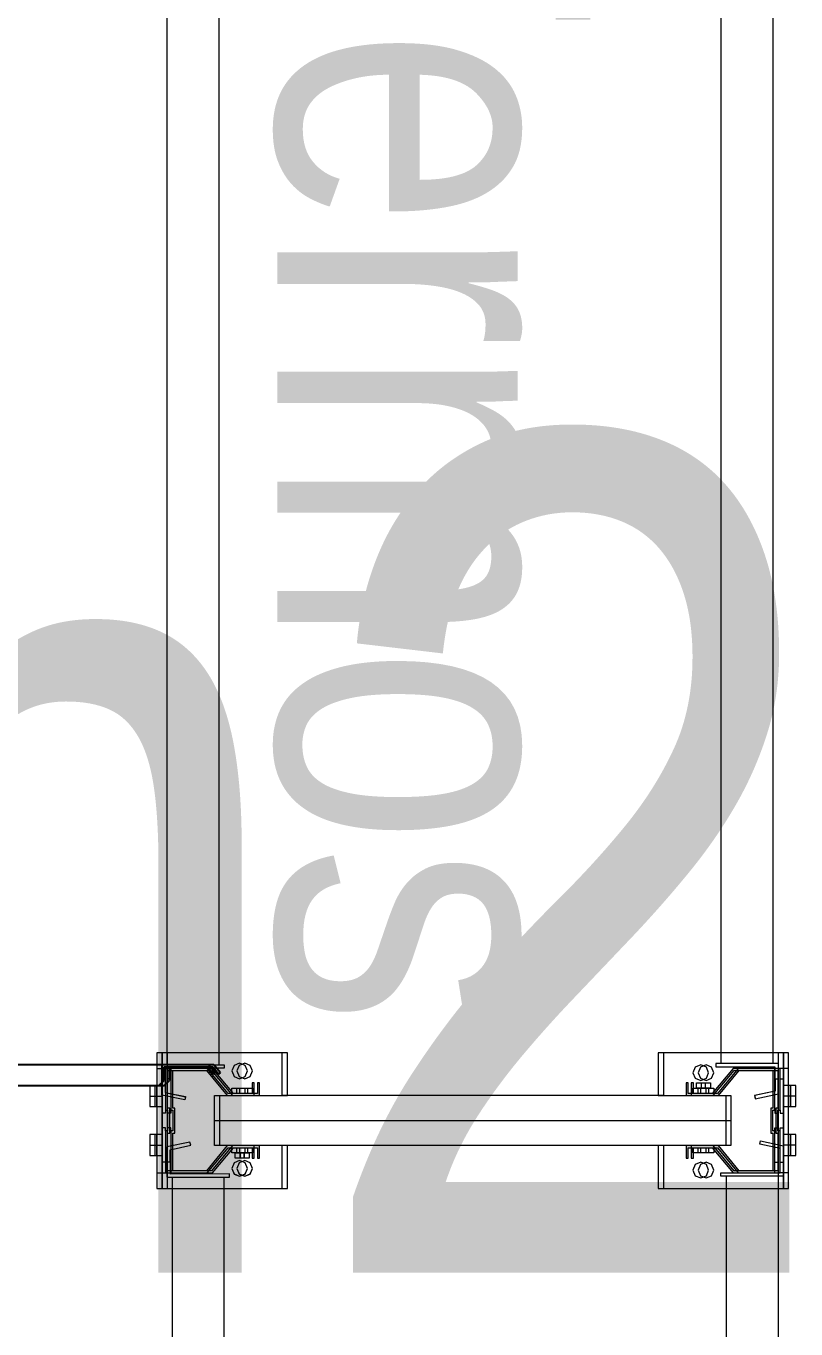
# Model space of a CAD drawing. Header units: metres. Extents: x 0 to 8715937, y -236336 to 216.
# Drawn here: x 135.07 to 135.807, y 77.804 to 79.052 of the extents above; entities that cross this region are included whole.
import ezdxf

# ---------------------------------------------------------------- set-up
doc = ezdxf.new("R2010")
doc.units = ezdxf.units.M
doc.header["$MEASUREMENT"] = 0
for name, color, linetype in [('0-BLOCK-EQUIPAMIENTO', 7, 'Continuous'), ('AAA BAST', 5, 'Continuous'), ('AAA CONECT', 3, 'Continuous'), ('AAA LARG', 1, 'Continuous'), ('MURO 20 - vista', 5, 'Continuous'), ('TEXTO', 7, 'Continuous')]:
    doc.layers.add(name, color=color, linetype=linetype)
doc.styles.add('AR', font='arial.ttf')

# ---------------------------------------------------------------- blocks, each defined once
blk = doc.blocks.new('conector de 0.25')
at = {"layer": 'AAA CONECT'}
for p, q in [((-0.2834, 0.018), (-0.2884, 0.013)), ((-0.2884, 0.013), (-0.2884, 0)), ((-0.0466, 0.018), (-0.2834, 0.018)), ((-0.0416, 0.013), (-0.0466, 0.018)), ((-0.0416, 0), (-0.0416, 0.013)), ((-0.3358, 0.007), (-0.3373, 0.0057)), ((-0.3373, 0.0057), (-0.3309, -0.002)), ((-0.33, 0), (-0.3358, 0.007)), ((-0.2884, 0), (-0.33, 0)), ((0, 0), (-0.0416, 0)), ((0.0058, 0.007), (0, 0)), ((0.0009, -0.002), (0.0073, 0.0057)), ((0.0073, 0.0057), (0.0058, 0.007)), ((-0.3309, -0.002), (0.0009, -0.002))]:
    blk.add_line(p, q, dxfattribs=at)
blk = doc.blocks.new('bastidor 0.60')
at = {"layer": 'MURO 20 - vista', "lineweight": 5}
h = blk.add_hatch(color=256, dxfattribs=at)
h.dxf.hatch_style = 1
h.paths.add_polyline_path([(-0.5068, 0.089), (-0.5068, 0.101), (-0.5088, 0.101), (-0.5088, 0.091), (-0.5318, 0.091), (-0.5518, 0.115), (-0.5918, 0.115), (-0.5918, 0.075), (-0.5898, 0.075), (-0.5898, 0.055), (-0.5918, 0.055), (-0.5918, 0.015), (-0.5518, 0.015), (-0.5318, 0.039), (-0.5284, 0.039), (-0.5284, 0.039), (-0.5209, 0.039), (-0.5134, 0.039), (-0.5088, 0.039), (-0.5088, 0.029), (-0.5068, 0.029), (-0.5068, 0.041), (-0.5327, 0.041), (-0.5527, 0.017), (-0.5898, 0.017), (-0.5898, 0.053), (-0.5878, 0.053), (-0.5878, 0.077), (-0.5898, 0.077), (-0.5898, 0.113), (-0.5527, 0.113), (-0.5327, 0.089)])
h = blk.add_hatch(color=256, dxfattribs=at)
h.dxf.hatch_style = 1
h.paths.add_polyline_path([(-0.0932, 0.041), (-0.0932, 0.029), (-0.0912, 0.029), (-0.0912, 0.039), (-0.0682, 0.039), (-0.0482, 0.015), (-0.0082, 0.015), (-0.0082, 0.055), (-0.0102, 0.055), (-0.0102, 0.075), (-0.0082, 0.075), (-0.0082, 0.115), (-0.0482, 0.115), (-0.0682, 0.091), (-0.0716, 0.091), (-0.0716, 0.091), (-0.0791, 0.091), (-0.0866, 0.091), (-0.0912, 0.091), (-0.0912, 0.101), (-0.0932, 0.101), (-0.0932, 0.089), (-0.0673, 0.089), (-0.0473, 0.113), (-0.0102, 0.113), (-0.0102, 0.077), (-0.0122, 0.077), (-0.0122, 0.053), (-0.0102, 0.053), (-0.0102, 0.017), (-0.0473, 0.017), (-0.0673, 0.041)])
at = {"layer": 'AAA BAST', "lineweight": 5}
for p, q in [((-0.48, 0.13), (-0.6, 0.13)), ((-0.6, 0.13), (-0.6, 0)), ((-0.595, 0.115), (-0.595, 0.13)), ((-0.48, 0.089), (-0.48, 0.13)), ((0, 0.13), (-0.12, 0.13)), ((-0.12, 0.13), (-0.12, 0.089)), ((-0.005, 0.13), (-0.005, 0.115)), ((0, 0), (0, 0.13)), ((-0.6, 0.115), (-0.595, 0.115)), ((-0.595, 0.105), (-0.595, 0.115)), ((-0.5518, 0.115), (-0.5918, 0.115)), ((-0.5918, 0.115), (-0.5918, 0.075)), ((-0.5898, 0.077), (-0.5898, 0.113)), ((-0.5898, 0.113), (-0.5527, 0.113)), ((-0.5527, 0.113), (-0.5327, 0.089)), ((-0.5318, 0.091), (-0.5518, 0.115)), ((-0.5262, 0.1178), (-0.5284, 0.1125)), ((-0.5284, 0.1125), (-0.5262, 0.1072)), ((-0.5209, 0.12), (-0.5262, 0.1178)), ((-0.5156, 0.1178), (-0.5209, 0.12)), ((-0.5134, 0.1125), (-0.5156, 0.1178)), ((-0.5156, 0.1072), (-0.5134, 0.1125)), ((-0.0844, 0.1161), (-0.0866, 0.1108)), ((-0.0791, 0.1183), (-0.0844, 0.1161)), ((-0.0738, 0.1161), (-0.0791, 0.1183)), ((-0.0716, 0.1108), (-0.0738, 0.1161)), ((-0.0482, 0.115), (-0.0682, 0.091)), ((-0.0673, 0.089), (-0.0473, 0.113)), ((-0.0082, 0.115), (-0.0482, 0.115)), ((-0.0473, 0.113), (-0.0102, 0.113)), ((-0.0102, 0.113), (-0.0102, 0.077)), ((-0.0082, 0.075), (-0.0082, 0.115)), ((0, 0.115), (-0.005, 0.115)), ((-0.005, 0.115), (-0.005, 0.105)), ((-0.595, 0.072), (-0.595, 0.105)), ((-0.5918, 0.105), (-0.595, 0.105)), ((-0.5262, 0.1072), (-0.5209, 0.105)), ((-0.5209, 0.105), (-0.5156, 0.1072)), ((-0.5068, 0.101), (-0.5088, 0.101)), ((-0.5088, 0.101), (-0.5088, 0.091)), ((-0.5068, 0.089), (-0.5068, 0.101)), ((-0.0912, 0.101), (-0.0932, 0.101)), ((-0.0932, 0.101), (-0.0932, 0.089)), ((-0.0912, 0.091), (-0.0912, 0.101)), ((-0.0866, 0.1108), (-0.0844, 0.1055)), ((-0.0844, 0.1055), (-0.0791, 0.1033)), ((-0.0833, 0.096), (-0.0833, 0.101)), ((-0.0833, 0.101), (-0.0748, 0.101)), ((-0.0791, 0.1033), (-0.0738, 0.1055)), ((-0.0748, 0.101), (-0.0748, 0.096)), ((-0.0738, 0.1055), (-0.0716, 0.1108)), ((-0.0082, 0.105), (-0.005, 0.105)), ((-0.005, 0.105), (-0.005, 0.072)), ((-0.6, 0.0985), (-0.607, 0.0985)), ((-0.607, 0.0985), (-0.607, 0.0785)), ((-0.607, 0.0885), (-0.6, 0.0885)), ((-0.6, 0.0885), (-0.6, 0.0985)), ((-0.6, 0.0785), (-0.6, 0.0985)), ((-0.5448, 0.041), (-0.5448, 0.089)), ((-0.5448, 0.089), (-0.48, 0.089)), ((-0.5327, 0.089), (-0.5068, 0.089)), ((-0.5088, 0.091), (-0.5318, 0.091)), ((-0.5284, 0.091), (-0.5284, 0.096)), ((-0.5284, 0.096), (-0.5134, 0.096)), ((-0.5284, 0.091), (-0.5284, 0.096)), ((-0.5284, 0.096), (-0.5209, 0.096)), ((-0.5134, 0.091), (-0.5284, 0.091)), ((-0.5209, 0.096), (-0.5209, 0.091)), ((-0.5134, 0.096), (-0.5134, 0.091)), ((-0.48, 0.089), (-0.12, 0.089)), ((-0.12, 0.089), (-0.0552, 0.089)), ((-0.0932, 0.089), (-0.0673, 0.089)), ((-0.0682, 0.091), (-0.0912, 0.091)), ((-0.0866, 0.091), (-0.0866, 0.096)), ((-0.0866, 0.096), (-0.0716, 0.096)), ((-0.0716, 0.091), (-0.0866, 0.091)), ((-0.0791, 0.096), (-0.0833, 0.096)), ((-0.0791, 0.091), (-0.0791, 0.096)), ((-0.0748, 0.096), (-0.0791, 0.096)), ((-0.0716, 0.091), (-0.0791, 0.091)), ((-0.0716, 0.096), (-0.0716, 0.091)), ((-0.0552, 0.089), (-0.0552, 0.041)), ((0.007, 0.0985), (0, 0.0985)), ((0, 0.0985), (0, 0.0885)), ((0.007, 0.0885), (0, 0.0885)), ((0, 0.0885), (0, 0.0785)), ((0.007, 0.0785), (0.007, 0.0985)), ((-0.607, 0.0785), (-0.6, 0.0785)), ((-0.5918, 0.075), (-0.5898, 0.075)), ((-0.5918, 0.075), (-0.5918, 0.072)), ((-0.5878, 0.077), (-0.5898, 0.077)), ((-0.5898, 0.075), (-0.5898, 0.055)), ((-0.5878, 0.053), (-0.5878, 0.077)), ((-0.0102, 0.077), (-0.0122, 0.077)), ((-0.0122, 0.077), (-0.0122, 0.053)), ((-0.0102, 0.055), (-0.0102, 0.075)), ((-0.0102, 0.075), (-0.0082, 0.075)), ((-0.0082, 0.075), (-0.0082, 0.072)), ((0, 0.0785), (0.007, 0.0785)), ((-0.595, 0.058), (-0.595, 0.072)), ((-0.5918, 0.072), (-0.595, 0.072)), ((-0.0552, 0.065), (-0.5448, 0.065)), ((-0.0082, 0.072), (-0.005, 0.072)), ((-0.005, 0.072), (-0.005, 0.058)), ((-0.6, 0.0515), (-0.607, 0.0515)), ((-0.607, 0.0515), (-0.607, 0.0315)), ((-0.6, 0.0415), (-0.6, 0.0515)), ((-0.595, 0.025), (-0.595, 0.058)), ((-0.5918, 0.058), (-0.595, 0.058)), ((-0.5918, 0.055), (-0.5918, 0.058)), ((-0.5898, 0.055), (-0.5918, 0.055)), ((-0.5918, 0.055), (-0.5918, 0.015)), ((-0.5898, 0.017), (-0.5898, 0.053)), ((-0.5898, 0.053), (-0.5878, 0.053)), ((-0.0122, 0.053), (-0.0102, 0.053)), ((-0.0082, 0.055), (-0.0102, 0.055)), ((-0.0102, 0.053), (-0.0102, 0.017)), ((-0.0082, 0.055), (-0.0082, 0.058)), ((-0.0082, 0.058), (-0.005, 0.058)), ((-0.0082, 0.015), (-0.0082, 0.055)), ((-0.005, 0.058), (-0.005, 0.025)), ((0.007, 0.0515), (0, 0.0515)), ((0, 0.0515), (0, 0.0315)), ((0.007, 0.0315), (0.007, 0.0515)), ((-0.607, 0.0415), (-0.6, 0.0415)), ((-0.6, 0.0315), (-0.6, 0.0415)), ((-0.5327, 0.041), (-0.5527, 0.017)), ((-0.5518, 0.015), (-0.5318, 0.039)), ((-0.48, 0.041), (-0.5448, 0.041)), ((-0.5068, 0.041), (-0.5327, 0.041)), ((-0.5318, 0.039), (-0.5088, 0.039)), ((-0.5284, 0.039), (-0.5134, 0.039)), ((-0.5284, 0.034), (-0.5284, 0.039)), ((-0.5284, 0.039), (-0.5209, 0.039)), ((-0.5209, 0.039), (-0.5209, 0.034)), ((-0.5134, 0.039), (-0.5134, 0.034)), ((-0.5088, 0.039), (-0.5088, 0.029)), ((-0.5068, 0.029), (-0.5068, 0.041)), ((-0.48, 0), (-0.48, 0.041)), ((-0.48, 0.041), (-0.12, 0.041)), ((-0.12, 0.041), (-0.12, 0)), ((-0.0552, 0.041), (-0.12, 0.041)), ((-0.0673, 0.041), (-0.0932, 0.041)), ((-0.0932, 0.041), (-0.0932, 0.029)), ((-0.0912, 0.039), (-0.0682, 0.039)), ((-0.0912, 0.029), (-0.0912, 0.039)), ((-0.0866, 0.034), (-0.0866, 0.039)), ((-0.0866, 0.039), (-0.0716, 0.039)), ((-0.0791, 0.034), (-0.0791, 0.039)), ((-0.0716, 0.039), (-0.0716, 0.034)), ((-0.0716, 0.039), (-0.0716, 0.034)), ((-0.0682, 0.039), (-0.0482, 0.015)), ((-0.0473, 0.017), (-0.0673, 0.041)), ((0.007, 0.0415), (0, 0.0415)), ((0, 0.0415), (0, 0.0315)), ((-0.607, 0.0315), (-0.6, 0.0315)), ((-0.595, 0.015), (-0.595, 0.025)), ((-0.5918, 0.025), (-0.595, 0.025)), ((-0.5134, 0.034), (-0.5284, 0.034)), ((-0.5209, 0.0267), (-0.5262, 0.0245)), ((-0.5252, 0.029), (-0.5252, 0.034)), ((-0.5252, 0.034), (-0.5209, 0.034)), ((-0.5167, 0.029), (-0.5252, 0.029)), ((-0.5209, 0.034), (-0.5167, 0.034)), ((-0.5156, 0.0245), (-0.5209, 0.0267)), ((-0.5167, 0.034), (-0.5167, 0.029)), ((-0.5088, 0.029), (-0.5068, 0.029)), ((-0.0932, 0.029), (-0.0912, 0.029)), ((-0.0716, 0.034), (-0.0866, 0.034)), ((-0.0791, 0.025), (-0.0844, 0.0228)), ((-0.0716, 0.034), (-0.0791, 0.034)), ((-0.0738, 0.0228), (-0.0791, 0.025)), ((-0.0082, 0.025), (-0.005, 0.025)), ((-0.005, 0.025), (-0.005, 0.015)), ((0, 0.0315), (0.007, 0.0315)), ((-0.6, 0.015), (-0.595, 0.015)), ((-0.595, 0), (-0.595, 0.015)), ((-0.5918, 0.015), (-0.5518, 0.015)), ((-0.5527, 0.017), (-0.5898, 0.017)), ((-0.5262, 0.0245), (-0.5284, 0.0192)), ((-0.5284, 0.0192), (-0.5262, 0.0139)), ((-0.5262, 0.0139), (-0.5209, 0.0117)), ((-0.5209, 0.0117), (-0.5156, 0.0139)), ((-0.5134, 0.0192), (-0.5156, 0.0245)), ((-0.5156, 0.0139), (-0.5134, 0.0192)), ((-0.0844, 0.0228), (-0.0866, 0.0175)), ((-0.0866, 0.0175), (-0.0844, 0.0122)), ((-0.0716, 0.0175), (-0.0738, 0.0228)), ((-0.0738, 0.0122), (-0.0716, 0.0175)), ((-0.0482, 0.015), (-0.0082, 0.015)), ((-0.0102, 0.017), (-0.0473, 0.017)), ((0, 0.015), (-0.005, 0.015)), ((-0.005, 0.015), (-0.005, 0)), ((-0.6, 0), (-0.48, 0)), ((-0.12, 0), (0, 0)), ((-0.0844, 0.0122), (-0.0791, 0.01)), ((-0.0791, 0.01), (-0.0738, 0.0122))]:
    blk.add_line(p, q, dxfattribs=at)
blk = doc.blocks.new('larguero 2.3')
at = {"layer": 'AAA LARG', "lineweight": 5}
for p, q in [((-0.0196, 0.0274), (-0.0189, 0.0305)), ((0, 0.0232), (-0.0196, 0.0274)), ((-0.0189, 0.0305), (0.0032, 0.0258)), ((0.0032, 0.0258), (0.0032, -0.0032)), ((0, 0), (0, 0.0232)), ((-0.0568, -0.0032), (-0.0568, 0)), ((-0.0568, 0), (0, 0)), ((-0.0518, -0.0032), (-0.0568, -0.0032)), ((-0.0018, -0.0032), (-0.0518, -0.0032)), ((-0.0518, -0.0032), (-0.0518, -2.2932)), ((-0.0018, -2.2932), (-0.0018, -0.0032)), ((0.0032, -0.0032), (-0.0018, -0.0032)), ((-0.0518, -2.2932), (-0.0568, -2.2932)), ((-0.0568, -2.2932), (-0.0568, -2.2964)), ((0.0032, -2.2932), (-0.0518, -2.2932)), ((0.0032, -2.3222), (0.0032, -2.2932)), ((-0.0568, -2.2964), (-0.0002, -2.2962)), ((-0.0002, -2.2962), (0, -2.3196)), ((0, -2.3196), (-0.0196, -2.3238)), ((-0.0196, -2.3238), (-0.0189, -2.3269)), ((-0.0189, -2.3269), (0.0032, -2.3222))]:
    blk.add_line(p, q, dxfattribs=at)
blk = doc.blocks.new('DPM-EQUIPAMIENTO')
at = {"layer": 'AAA BAST', "rotation": 180}
for p in [(47.4751, 78.0685), (47.4801, 78.0685)]:
    blk.add_blockref('bastidor 0.60', p, dxfattribs=at)
at = {"layer": 'AAA CONECT', "rotation": 180}
for name, p in [('larguero 2.3', (47.4828, 78.0537)), ('conector de 0.25', (47.1936, 78.055)), ('conector de 0.25', (47.1986, 78.055)), ('larguero 2.3', (47.4878, 75.656))]:
    blk.add_blockref(name, p, dxfattribs=at)
at = {"layer": 'AAA CONECT'}
for p in [(48.0671, 80.3512), (48.0721, 77.9535)]:
    blk.add_blockref('larguero 2.3', p, dxfattribs=at)

msp = doc.modelspace()

# ---------------------------------------------------------------- hatches: boundary and pattern name
at = {"layer": 'MURO 20 - vista', "lineweight": 5}
h = msp.add_hatch(color=256, dxfattribs=at)
h.dxf.hatch_style = 1
h.paths.add_polyline_path([(135.2883, 78.0275), (135.2883, 78.0395), (135.2863, 78.0395), (135.2863, 78.0295), (135.2633, 78.0295), (135.2433, 78.0535), (135.2033, 78.0535), (135.2033, 78.0135), (135.2053, 78.0135), (135.2053, 77.9935), (135.2033, 77.9935), (135.2033, 77.9535), (135.2433, 77.9535), (135.2633, 77.9775), (135.2667, 77.9775), (135.2667, 77.9775), (135.2742, 77.9775), (135.2817, 77.9775), (135.2863, 77.9775), (135.2863, 77.9675), (135.2883, 77.9675), (135.2883, 77.9795), (135.2624, 77.9795), (135.2424, 77.9555), (135.2053, 77.9555), (135.2053, 77.9915), (135.2073, 77.9915), (135.2073, 78.0155), (135.2053, 78.0155), (135.2053, 78.0515), (135.2424, 78.0515), (135.2624, 78.0275)])
h = msp.add_hatch(color=256, dxfattribs=at)
h.dxf.hatch_style = 1
h.paths.add_polyline_path([(135.2933, 78.0275), (135.2933, 78.0395), (135.2913, 78.0395), (135.2913, 78.0295), (135.2683, 78.0295), (135.2483, 78.0535), (135.2083, 78.0535), (135.2083, 78.0135), (135.2103, 78.0135), (135.2103, 77.9935), (135.2083, 77.9935), (135.2083, 77.9535), (135.2483, 77.9535), (135.2683, 77.9775), (135.2717, 77.9775), (135.2717, 77.9775), (135.2792, 77.9775), (135.2867, 77.9775), (135.2913, 77.9775), (135.2913, 77.9675), (135.2933, 77.9675), (135.2933, 77.9795), (135.2674, 77.9795), (135.2474, 77.9555), (135.2103, 77.9555), (135.2103, 77.9915), (135.2123, 77.9915), (135.2123, 78.0155), (135.2103, 78.0155), (135.2103, 78.0515), (135.2474, 78.0515), (135.2674, 78.0275)])
h = msp.add_hatch(color=256, dxfattribs=at)
h.dxf.hatch_style = 1
h.paths.add_polyline_path([(135.7019, 77.9795), (135.7019, 77.9675), (135.7039, 77.9675), (135.7039, 77.9775), (135.7269, 77.9775), (135.7469, 77.9535), (135.7869, 77.9535), (135.7869, 77.9935), (135.7849, 77.9935), (135.7849, 78.0135), (135.7869, 78.0135), (135.7869, 78.0535), (135.7469, 78.0535), (135.7269, 78.0295), (135.7235, 78.0295), (135.7235, 78.0295), (135.716, 78.0295), (135.7085, 78.0295), (135.7039, 78.0295), (135.7039, 78.0395), (135.7019, 78.0395), (135.7019, 78.0275), (135.7278, 78.0275), (135.7478, 78.0515), (135.7849, 78.0515), (135.7849, 78.0155), (135.7829, 78.0155), (135.7829, 77.9915), (135.7849, 77.9915), (135.7849, 77.9555), (135.7478, 77.9555), (135.7278, 77.9795)])
h = msp.add_hatch(color=256, dxfattribs=at)
h.dxf.hatch_style = 1
h.paths.add_polyline_path([(135.7069, 77.9795), (135.7069, 77.9675), (135.7089, 77.9675), (135.7089, 77.9775), (135.7319, 77.9775), (135.7519, 77.9535), (135.7919, 77.9535), (135.7919, 77.9935), (135.7899, 77.9935), (135.7899, 78.0135), (135.7919, 78.0135), (135.7919, 78.0535), (135.7519, 78.0535), (135.7319, 78.0295), (135.7285, 78.0295), (135.7285, 78.0295), (135.721, 78.0295), (135.7135, 78.0295), (135.7089, 78.0295), (135.7089, 78.0395), (135.7069, 78.0395), (135.7069, 78.0275), (135.7328, 78.0275), (135.7528, 78.0515), (135.7899, 78.0515), (135.7899, 78.0155), (135.7879, 78.0155), (135.7879, 77.9915), (135.7899, 77.9915), (135.7899, 77.9555), (135.7528, 77.9555), (135.7328, 77.9795)])

# ---------------------------------------------------------------- linework, layer by layer
at = {"layer": 'AAA BAST', "lineweight": 5}
for p, q in [((135.3151, 78.0685), (135.1951, 78.0685)), ((135.1951, 78.0685), (135.1951, 77.9385)), ((135.2001, 78.0535), (135.2001, 78.0685)), ((135.3201, 78.0685), (135.2001, 78.0685)), ((135.2001, 78.0685), (135.2001, 77.9385)), ((135.2051, 78.0535), (135.2051, 78.0685)), ((135.2742, 78.0585), (135.2689, 78.0563)), ((135.2792, 78.0585), (135.2739, 78.0563)), ((135.2795, 78.0562), (135.2742, 78.0585)), ((135.2845, 78.0562), (135.2792, 78.0585)), ((135.3151, 78.0275), (135.3151, 78.0685)), ((135.3201, 78.0275), (135.3201, 78.0685)), ((135.7951, 78.0685), (135.6751, 78.0685)), ((135.6751, 78.0685), (135.6751, 78.0275)), ((135.8001, 78.0685), (135.6801, 78.0685)), ((135.6801, 78.0685), (135.6801, 78.0275)), ((135.7901, 78.0685), (135.7901, 78.0535)), ((135.7951, 77.9385), (135.7951, 78.0685)), ((135.7951, 78.0685), (135.7951, 78.0535)), ((135.8001, 77.9385), (135.8001, 78.0685)), ((135.1951, 78.0535), (135.2001, 78.0535)), ((135.2001, 78.0435), (135.2001, 78.0535)), ((135.2001, 78.0535), (135.2051, 78.0535)), ((135.2433, 78.0535), (135.2033, 78.0535)), ((135.2033, 78.0535), (135.2033, 78.0135)), ((135.2051, 78.0435), (135.2051, 78.0535)), ((135.2053, 78.0155), (135.2053, 78.0515)), ((135.2053, 78.0515), (135.2424, 78.0515)), ((135.2483, 78.0535), (135.2083, 78.0535)), ((135.2083, 78.0535), (135.2083, 78.0135)), ((135.2103, 78.0155), (135.2103, 78.0515)), ((135.2103, 78.0515), (135.2474, 78.0515)), ((135.2424, 78.0515), (135.2624, 78.0275)), ((135.2633, 78.0295), (135.2433, 78.0535)), ((135.2474, 78.0515), (135.2674, 78.0275)), ((135.2683, 78.0295), (135.2483, 78.0535)), ((135.2689, 78.0563), (135.2667, 78.051)), ((135.2667, 78.051), (135.2689, 78.0456)), ((135.2689, 78.0456), (135.2742, 78.0435)), ((135.2739, 78.0563), (135.2717, 78.051)), ((135.2717, 78.051), (135.2739, 78.0456)), ((135.2739, 78.0456), (135.2792, 78.0435)), ((135.2742, 78.0435), (135.2795, 78.0456)), ((135.2792, 78.0435), (135.2845, 78.0456)), ((135.2817, 78.051), (135.2795, 78.0562)), ((135.2795, 78.0456), (135.2817, 78.051)), ((135.2867, 78.051), (135.2845, 78.0562)), ((135.2845, 78.0456), (135.2867, 78.051)), ((135.7107, 78.0546), (135.7085, 78.0493)), ((135.7085, 78.0493), (135.7107, 78.044)), ((135.716, 78.0568), (135.7107, 78.0546)), ((135.7157, 78.0546), (135.7135, 78.0493)), ((135.7135, 78.0493), (135.7157, 78.044)), ((135.721, 78.0568), (135.7157, 78.0546)), ((135.7213, 78.0546), (135.716, 78.0568)), ((135.7263, 78.0546), (135.721, 78.0568)), ((135.7235, 78.0493), (135.7213, 78.0546)), ((135.7213, 78.044), (135.7235, 78.0493)), ((135.7285, 78.0493), (135.7263, 78.0546)), ((135.7263, 78.044), (135.7285, 78.0493)), ((135.7469, 78.0535), (135.7269, 78.0295)), ((135.7278, 78.0275), (135.7478, 78.0515)), ((135.7519, 78.0535), (135.7319, 78.0295)), ((135.7328, 78.0275), (135.7528, 78.0515)), ((135.7869, 78.0535), (135.7469, 78.0535)), ((135.7478, 78.0515), (135.7849, 78.0515)), ((135.7919, 78.0535), (135.7519, 78.0535)), ((135.7528, 78.0515), (135.7899, 78.0515)), ((135.7849, 78.0515), (135.7849, 78.0155)), ((135.7869, 78.0135), (135.7869, 78.0535)), ((135.7899, 78.0515), (135.7899, 78.0155)), ((135.7951, 78.0535), (135.7901, 78.0535)), ((135.7901, 78.0535), (135.7901, 78.0435)), ((135.7919, 78.0135), (135.7919, 78.0535)), ((135.8001, 78.0535), (135.7951, 78.0535)), ((135.7951, 78.0535), (135.7951, 78.0435)), ((135.1951, 78.037), (135.1881, 78.037)), ((135.1881, 78.037), (135.1881, 78.017)), ((135.2001, 78.037), (135.1931, 78.037)), ((135.1931, 78.037), (135.1931, 78.017)), ((135.1951, 78.027), (135.1951, 78.037)), ((135.1951, 78.017), (135.1951, 78.037)), ((135.2001, 78.0105), (135.2001, 78.0435)), ((135.2033, 78.0435), (135.2001, 78.0435)), ((135.2001, 78.027), (135.2001, 78.037)), ((135.2001, 78.017), (135.2001, 78.037)), ((135.2051, 78.0105), (135.2051, 78.0435)), ((135.2083, 78.0435), (135.2051, 78.0435)), ((135.2667, 78.0295), (135.2667, 78.0345)), ((135.2667, 78.0345), (135.2817, 78.0345)), ((135.2667, 78.0295), (135.2667, 78.0345)), ((135.2667, 78.0345), (135.2742, 78.0345)), ((135.2717, 78.0295), (135.2717, 78.0345)), ((135.2717, 78.0345), (135.2867, 78.0345)), ((135.2717, 78.0295), (135.2717, 78.0345)), ((135.2717, 78.0345), (135.2792, 78.0345)), ((135.2742, 78.0345), (135.2742, 78.0295)), ((135.2792, 78.0345), (135.2792, 78.0295)), ((135.2817, 78.0345), (135.2817, 78.0295)), ((135.2883, 78.0395), (135.2863, 78.0395)), ((135.2863, 78.0395), (135.2863, 78.0295)), ((135.2867, 78.0345), (135.2867, 78.0295)), ((135.2883, 78.0275), (135.2883, 78.0395)), ((135.2933, 78.0395), (135.2913, 78.0395)), ((135.2913, 78.0395), (135.2913, 78.0295)), ((135.2933, 78.0275), (135.2933, 78.0395)), ((135.7039, 78.0395), (135.7019, 78.0395)), ((135.7019, 78.0395), (135.7019, 78.0275)), ((135.7039, 78.0295), (135.7039, 78.0395)), ((135.7089, 78.0395), (135.7069, 78.0395)), ((135.7069, 78.0395), (135.7069, 78.0275)), ((135.7085, 78.0295), (135.7085, 78.0345)), ((135.7085, 78.0345), (135.7235, 78.0345)), ((135.7089, 78.0295), (135.7089, 78.0395)), ((135.7107, 78.044), (135.716, 78.0418)), ((135.7118, 78.0345), (135.7118, 78.0395)), ((135.7118, 78.0395), (135.7203, 78.0395)), ((135.716, 78.0345), (135.7118, 78.0345)), ((135.7135, 78.0295), (135.7135, 78.0345)), ((135.7135, 78.0345), (135.7285, 78.0345)), ((135.7157, 78.044), (135.721, 78.0418)), ((135.716, 78.0418), (135.7213, 78.044)), ((135.716, 78.0295), (135.716, 78.0345)), ((135.7203, 78.0345), (135.716, 78.0345)), ((135.7168, 78.0345), (135.7168, 78.0395)), ((135.7168, 78.0395), (135.7253, 78.0395)), ((135.721, 78.0345), (135.7168, 78.0345)), ((135.7203, 78.0395), (135.7203, 78.0345)), ((135.721, 78.0418), (135.7263, 78.044)), ((135.721, 78.0295), (135.721, 78.0345)), ((135.7253, 78.0345), (135.721, 78.0345)), ((135.7235, 78.0345), (135.7235, 78.0295)), ((135.7253, 78.0395), (135.7253, 78.0345)), ((135.7285, 78.0345), (135.7285, 78.0295)), ((135.7869, 78.0435), (135.7901, 78.0435)), ((135.7901, 78.0435), (135.7901, 78.0105)), ((135.7919, 78.0435), (135.7951, 78.0435)), ((135.7951, 78.0435), (135.7951, 78.0105)), ((135.8021, 78.037), (135.7951, 78.037)), ((135.7951, 78.037), (135.7951, 78.027)), ((135.8071, 78.037), (135.8001, 78.037)), ((135.8001, 78.037), (135.8001, 78.027)), ((135.8021, 78.017), (135.8021, 78.037)), ((135.8071, 78.017), (135.8071, 78.037)), ((135.1881, 78.027), (135.1951, 78.027)), ((135.1931, 78.027), (135.2001, 78.027)), ((135.2503, 77.9795), (135.2503, 78.0275)), ((135.2503, 78.0275), (135.3151, 78.0275)), ((135.2553, 77.9795), (135.2553, 78.0275)), ((135.2553, 78.0275), (135.3201, 78.0275)), ((135.2624, 78.0275), (135.2883, 78.0275)), ((135.2863, 78.0295), (135.2633, 78.0295)), ((135.2817, 78.0295), (135.2667, 78.0295)), ((135.2674, 78.0275), (135.2933, 78.0275)), ((135.2913, 78.0295), (135.2683, 78.0295)), ((135.2867, 78.0295), (135.2717, 78.0295)), ((135.6751, 78.0275), (135.3151, 78.0275)), ((135.6801, 78.0275), (135.3201, 78.0275)), ((135.6751, 78.0275), (135.7399, 78.0275)), ((135.6801, 78.0275), (135.7449, 78.0275)), ((135.7019, 78.0275), (135.7278, 78.0275)), ((135.7269, 78.0295), (135.7039, 78.0295)), ((135.7069, 78.0275), (135.7328, 78.0275)), ((135.7235, 78.0295), (135.7085, 78.0295)), ((135.7319, 78.0295), (135.7089, 78.0295)), ((135.7285, 78.0295), (135.7135, 78.0295)), ((135.7235, 78.0295), (135.716, 78.0295)), ((135.7285, 78.0295), (135.721, 78.0295)), ((135.7399, 78.0275), (135.7399, 77.9795)), ((135.7449, 78.0275), (135.7449, 77.9795)), ((135.8021, 78.027), (135.7951, 78.027)), ((135.7951, 78.027), (135.7951, 78.017)), ((135.8071, 78.027), (135.8001, 78.027)), ((135.8001, 78.027), (135.8001, 78.017)), ((135.1881, 78.017), (135.1951, 78.017)), ((135.1931, 78.017), (135.2001, 78.017)), ((135.2001, 77.9965), (135.2001, 78.0105)), ((135.2033, 78.0105), (135.2001, 78.0105)), ((135.2033, 78.0135), (135.2053, 78.0135)), ((135.2033, 78.0135), (135.2033, 78.0105)), ((135.2051, 77.9965), (135.2051, 78.0105)), ((135.2083, 78.0105), (135.2051, 78.0105)), ((135.2073, 78.0155), (135.2053, 78.0155)), ((135.2053, 78.0135), (135.2053, 77.9935)), ((135.2073, 77.9915), (135.2073, 78.0155)), ((135.2083, 78.0135), (135.2103, 78.0135)), ((135.2083, 78.0135), (135.2083, 78.0105)), ((135.2123, 78.0155), (135.2103, 78.0155)), ((135.2103, 78.0135), (135.2103, 77.9935)), ((135.2123, 77.9915), (135.2123, 78.0155)), ((135.7849, 78.0155), (135.7829, 78.0155)), ((135.7829, 78.0155), (135.7829, 77.9915)), ((135.7849, 77.9935), (135.7849, 78.0135)), ((135.7849, 78.0135), (135.7869, 78.0135)), ((135.7869, 78.0135), (135.7869, 78.0105)), ((135.7869, 78.0105), (135.7901, 78.0105)), ((135.7899, 78.0155), (135.7879, 78.0155)), ((135.7879, 78.0155), (135.7879, 77.9915)), ((135.7899, 77.9935), (135.7899, 78.0135)), ((135.7899, 78.0135), (135.7919, 78.0135)), ((135.7901, 78.0105), (135.7901, 77.9965)), ((135.7919, 78.0135), (135.7919, 78.0105)), ((135.7919, 78.0105), (135.7951, 78.0105)), ((135.7951, 78.017), (135.8021, 78.017)), ((135.7951, 78.0105), (135.7951, 77.9965)), ((135.8001, 78.017), (135.8071, 78.017)), ((135.2001, 77.9635), (135.2001, 77.9965)), ((135.2033, 77.9965), (135.2001, 77.9965)), ((135.2033, 77.9935), (135.2033, 77.9965)), ((135.2051, 77.9635), (135.2051, 77.9965)), ((135.2083, 77.9965), (135.2051, 77.9965)), ((135.2083, 77.9935), (135.2083, 77.9965)), ((135.2503, 78.0035), (135.7399, 78.0035)), ((135.2553, 78.0035), (135.7449, 78.0035)), ((135.7869, 77.9935), (135.7869, 77.9965)), ((135.7869, 77.9965), (135.7901, 77.9965)), ((135.7901, 77.9965), (135.7901, 77.9635)), ((135.7919, 77.9935), (135.7919, 77.9965)), ((135.7919, 77.9965), (135.7951, 77.9965)), ((135.7951, 77.9965), (135.7951, 77.9635)), ((135.1951, 77.99), (135.1881, 77.99)), ((135.1881, 77.99), (135.1881, 77.97)), ((135.2001, 77.99), (135.1931, 77.99)), ((135.1931, 77.99), (135.1931, 77.97)), ((135.1951, 77.98), (135.1951, 77.99)), ((135.2001, 77.98), (135.2001, 77.99)), ((135.2053, 77.9935), (135.2033, 77.9935)), ((135.2033, 77.9935), (135.2033, 77.9535)), ((135.2053, 77.9555), (135.2053, 77.9915)), ((135.2053, 77.9915), (135.2073, 77.9915)), ((135.2103, 77.9935), (135.2083, 77.9935)), ((135.2083, 77.9935), (135.2083, 77.9535)), ((135.2103, 77.9555), (135.2103, 77.9915)), ((135.2103, 77.9915), (135.2123, 77.9915)), ((135.7829, 77.9915), (135.7849, 77.9915)), ((135.7869, 77.9935), (135.7849, 77.9935)), ((135.7849, 77.9915), (135.7849, 77.9555)), ((135.7869, 77.9535), (135.7869, 77.9935)), ((135.7879, 77.9915), (135.7899, 77.9915)), ((135.7919, 77.9935), (135.7899, 77.9935)), ((135.7899, 77.9915), (135.7899, 77.9555)), ((135.7919, 77.9535), (135.7919, 77.9935)), ((135.8021, 77.99), (135.7951, 77.99)), ((135.7951, 77.99), (135.7951, 77.97)), ((135.8071, 77.99), (135.8001, 77.99)), ((135.8001, 77.99), (135.8001, 77.97)), ((135.8021, 77.97), (135.8021, 77.99)), ((135.8071, 77.97), (135.8071, 77.99)), ((135.1881, 77.98), (135.1951, 77.98)), ((135.1931, 77.98), (135.2001, 77.98)), ((135.1951, 77.97), (135.1951, 77.98)), ((135.2001, 77.97), (135.2001, 77.98)), ((135.2624, 77.9795), (135.2424, 77.9555)), ((135.2433, 77.9535), (135.2633, 77.9775)), ((135.2674, 77.9795), (135.2474, 77.9555)), ((135.2483, 77.9535), (135.2683, 77.9775)), ((135.3151, 77.9795), (135.2503, 77.9795)), ((135.3201, 77.9795), (135.2553, 77.9795)), ((135.2883, 77.9795), (135.2624, 77.9795)), ((135.2633, 77.9775), (135.2863, 77.9775)), ((135.2667, 77.9775), (135.2817, 77.9775)), ((135.2667, 77.9725), (135.2667, 77.9775)), ((135.2667, 77.9775), (135.2742, 77.9775)), ((135.2817, 77.9725), (135.2667, 77.9725)), ((135.2933, 77.9795), (135.2674, 77.9795)), ((135.2683, 77.9775), (135.2913, 77.9775)), ((135.27, 77.9675), (135.27, 77.9725)), ((135.27, 77.9725), (135.2742, 77.9725)), ((135.2717, 77.9775), (135.2867, 77.9775)), ((135.2717, 77.9725), (135.2717, 77.9775)), ((135.2717, 77.9775), (135.2792, 77.9775)), ((135.2867, 77.9725), (135.2717, 77.9725)), ((135.2742, 77.9775), (135.2742, 77.9725)), ((135.2742, 77.9725), (135.2785, 77.9725)), ((135.275, 77.9675), (135.275, 77.9725)), ((135.275, 77.9725), (135.2792, 77.9725)), ((135.2785, 77.9725), (135.2785, 77.9675)), ((135.2792, 77.9775), (135.2792, 77.9725)), ((135.2792, 77.9725), (135.2835, 77.9725)), ((135.2817, 77.9775), (135.2817, 77.9725)), ((135.2835, 77.9725), (135.2835, 77.9675)), ((135.2863, 77.9775), (135.2863, 77.9675)), ((135.2867, 77.9775), (135.2867, 77.9725)), ((135.2883, 77.9675), (135.2883, 77.9795)), ((135.2913, 77.9775), (135.2913, 77.9675)), ((135.2933, 77.9675), (135.2933, 77.9795)), ((135.3151, 77.9385), (135.3151, 77.9795)), ((135.6751, 77.9795), (135.3151, 77.9795)), ((135.3201, 77.9385), (135.3201, 77.9795)), ((135.6801, 77.9795), (135.3201, 77.9795)), ((135.6751, 77.9795), (135.6751, 77.9385)), ((135.7399, 77.9795), (135.6751, 77.9795)), ((135.6801, 77.9795), (135.6801, 77.9385)), ((135.7449, 77.9795), (135.6801, 77.9795)), ((135.7278, 77.9795), (135.7019, 77.9795)), ((135.7019, 77.9795), (135.7019, 77.9675)), ((135.7039, 77.9775), (135.7269, 77.9775)), ((135.7039, 77.9675), (135.7039, 77.9775)), ((135.7328, 77.9795), (135.7069, 77.9795)), ((135.7069, 77.9795), (135.7069, 77.9675)), ((135.7085, 77.9725), (135.7085, 77.9775)), ((135.7085, 77.9775), (135.7235, 77.9775)), ((135.7235, 77.9725), (135.7085, 77.9725)), ((135.7089, 77.9775), (135.7319, 77.9775)), ((135.7089, 77.9675), (135.7089, 77.9775)), ((135.7135, 77.9725), (135.7135, 77.9775)), ((135.7135, 77.9775), (135.7285, 77.9775)), ((135.7285, 77.9725), (135.7135, 77.9725)), ((135.716, 77.9725), (135.716, 77.9775)), ((135.7235, 77.9725), (135.716, 77.9725)), ((135.721, 77.9725), (135.721, 77.9775)), ((135.7285, 77.9725), (135.721, 77.9725)), ((135.7235, 77.9775), (135.7235, 77.9725)), ((135.7235, 77.9775), (135.7235, 77.9725)), ((135.7269, 77.9775), (135.7469, 77.9535)), ((135.7478, 77.9555), (135.7278, 77.9795)), ((135.7285, 77.9775), (135.7285, 77.9725)), ((135.7285, 77.9775), (135.7285, 77.9725)), ((135.7319, 77.9775), (135.7519, 77.9535)), ((135.7528, 77.9555), (135.7328, 77.9795)), ((135.8021, 77.98), (135.7951, 77.98)), ((135.7951, 77.98), (135.7951, 77.97)), ((135.8071, 77.98), (135.8001, 77.98)), ((135.8001, 77.98), (135.8001, 77.97)), ((135.1881, 77.97), (135.1951, 77.97)), ((135.1931, 77.97), (135.2001, 77.97)), ((135.2001, 77.9535), (135.2001, 77.9635)), ((135.2033, 77.9635), (135.2001, 77.9635)), ((135.2051, 77.9535), (135.2051, 77.9635)), ((135.2083, 77.9635), (135.2051, 77.9635)), ((135.2689, 77.9629), (135.2667, 77.9576)), ((135.2742, 77.9651), (135.2689, 77.9629)), ((135.2785, 77.9675), (135.27, 77.9675)), ((135.2739, 77.9629), (135.2717, 77.9576)), ((135.2792, 77.9651), (135.2739, 77.9629)), ((135.2795, 77.9629), (135.2742, 77.9651)), ((135.2835, 77.9675), (135.275, 77.9675)), ((135.2845, 77.9629), (135.2792, 77.9651)), ((135.2817, 77.9576), (135.2795, 77.9629)), ((135.2867, 77.9576), (135.2845, 77.9629)), ((135.2863, 77.9675), (135.2883, 77.9675)), ((135.2913, 77.9675), (135.2933, 77.9675)), ((135.7019, 77.9675), (135.7039, 77.9675)), ((135.7069, 77.9675), (135.7089, 77.9675)), ((135.7107, 77.9613), (135.7085, 77.956)), ((135.716, 77.9635), (135.7107, 77.9613)), ((135.7157, 77.9613), (135.7135, 77.956)), ((135.721, 77.9635), (135.7157, 77.9613)), ((135.7213, 77.9613), (135.716, 77.9635)), ((135.7263, 77.9613), (135.721, 77.9635)), ((135.7235, 77.956), (135.7213, 77.9613)), ((135.7285, 77.956), (135.7263, 77.9613)), ((135.7869, 77.9635), (135.7901, 77.9635)), ((135.7901, 77.9635), (135.7901, 77.9535)), ((135.7919, 77.9635), (135.7951, 77.9635)), ((135.7951, 77.97), (135.8021, 77.97)), ((135.7951, 77.9635), (135.7951, 77.9535)), ((135.8001, 77.97), (135.8071, 77.97)), ((135.1951, 77.9535), (135.2001, 77.9535)), ((135.2001, 77.9385), (135.2001, 77.9535)), ((135.2001, 77.9535), (135.2051, 77.9535)), ((135.2033, 77.9535), (135.2433, 77.9535)), ((135.2051, 77.9385), (135.2051, 77.9535)), ((135.2424, 77.9555), (135.2053, 77.9555)), ((135.2083, 77.9535), (135.2483, 77.9535)), ((135.2474, 77.9555), (135.2103, 77.9555)), ((135.2667, 77.9576), (135.2689, 77.9523)), ((135.2689, 77.9523), (135.2742, 77.9501)), ((135.2717, 77.9576), (135.2739, 77.9523)), ((135.2739, 77.9523), (135.2792, 77.9501)), ((135.2742, 77.9501), (135.2795, 77.9523)), ((135.2792, 77.9501), (135.2845, 77.9523)), ((135.2795, 77.9523), (135.2817, 77.9576)), ((135.2845, 77.9523), (135.2867, 77.9576)), ((135.7085, 77.956), (135.7107, 77.9507)), ((135.7107, 77.9507), (135.716, 77.9485)), ((135.7135, 77.956), (135.7157, 77.9507)), ((135.7157, 77.9507), (135.721, 77.9485)), ((135.716, 77.9485), (135.7213, 77.9507)), ((135.721, 77.9485), (135.7263, 77.9507)), ((135.7213, 77.9507), (135.7235, 77.956)), ((135.7263, 77.9507), (135.7285, 77.956)), ((135.7469, 77.9535), (135.7869, 77.9535)), ((135.7849, 77.9555), (135.7478, 77.9555)), ((135.7519, 77.9535), (135.7919, 77.9535)), ((135.7899, 77.9555), (135.7528, 77.9555)), ((135.7951, 77.9535), (135.7901, 77.9535)), ((135.7901, 77.9535), (135.7901, 77.9385)), ((135.8001, 77.9535), (135.7951, 77.9535)), ((135.7951, 77.9535), (135.7951, 77.9385)), ((135.1951, 77.9385), (135.3151, 77.9385)), ((135.2001, 77.9385), (135.3201, 77.9385)), ((135.6751, 77.9385), (135.7951, 77.9385)), ((135.6801, 77.9385), (135.8001, 77.9385))]:
    msp.add_line(p, q, dxfattribs=at)
at = {"layer": 'AAA CONECT'}
for p, q in [((135.2445, 78.057), (134.9126, 78.057)), ((135.2495, 78.057), (134.9176, 78.057)), ((135.202, 78.042), (135.202, 78.055)), ((135.202, 78.055), (135.2436, 78.055)), ((135.207, 78.042), (135.207, 78.055)), ((135.207, 78.055), (135.2486, 78.055)), ((135.2436, 78.055), (135.2494, 78.048)), ((135.2509, 78.0493), (135.2445, 78.057)), ((135.2486, 78.055), (135.2544, 78.048)), ((135.2494, 78.048), (135.2509, 78.0493)), ((135.2559, 78.0493), (135.2495, 78.057)), ((135.2544, 78.048), (135.2559, 78.0493)), ((134.9602, 78.037), (135.197, 78.037)), ((134.9652, 78.037), (135.202, 78.037)), ((135.197, 78.037), (135.202, 78.042)), ((135.202, 78.037), (135.207, 78.042))]:
    msp.add_line(p, q, dxfattribs=at)
at = {"layer": 'AAA LARG', "lineweight": 5}
for p, q in [((135.2046, 80.3469), (135.2046, 78.0569)), ((135.2546, 78.0569), (135.2546, 80.3469)), ((135.7353, 80.348), (135.7353, 78.058)), ((135.7853, 78.058), (135.7853, 80.348)), ((135.7353, 78.058), (135.7303, 78.058)), ((135.7303, 78.058), (135.7303, 78.0548)), ((135.7903, 78.058), (135.7353, 78.058)), ((135.7903, 78.029), (135.7903, 78.058)), ((135.1996, 78.0279), (135.1996, 78.0569)), ((135.1996, 78.0569), (135.2046, 78.0569)), ((135.2596, 78.0537), (135.2028, 78.0537)), ((135.2028, 78.0537), (135.2028, 78.0305)), ((135.2046, 78.0569), (135.2546, 78.0569)), ((135.2546, 78.0569), (135.2596, 78.0569)), ((135.2596, 78.0569), (135.2596, 78.0537)), ((135.7303, 78.0548), (135.7869, 78.055)), ((135.7869, 78.055), (135.7871, 78.0316)), ((135.2217, 78.0232), (135.1996, 78.0279)), ((135.2028, 78.0305), (135.2224, 78.0264)), ((135.2224, 78.0264), (135.2217, 78.0232)), ((135.7871, 78.0316), (135.7676, 78.0274)), ((135.7676, 78.0274), (135.7682, 78.0243)), ((135.7682, 78.0243), (135.7903, 78.029)), ((135.7726, 77.9808), (135.7732, 77.984)), ((135.7732, 77.984), (135.7953, 77.9793)), ((135.2267, 77.9829), (135.2046, 77.9782)), ((135.2046, 77.9782), (135.2046, 77.9492)), ((135.2078, 77.9756), (135.2274, 77.9798)), ((135.208, 77.9522), (135.2078, 77.9756)), ((135.2274, 77.9798), (135.2267, 77.9829)), ((135.7921, 77.9767), (135.7726, 77.9808)), ((135.7921, 77.9535), (135.7921, 77.9767)), ((135.7953, 77.9793), (135.7953, 77.9503)), ((135.2046, 77.9492), (135.2596, 77.9492)), ((135.2646, 77.9524), (135.208, 77.9522)), ((135.2096, 77.9492), (135.2096, 75.6592)), ((135.2596, 75.6592), (135.2596, 77.9492)), ((135.2596, 77.9492), (135.2646, 77.9492)), ((135.2646, 77.9492), (135.2646, 77.9524)), ((135.7353, 77.9503), (135.7353, 77.9535)), ((135.7353, 77.9535), (135.7921, 77.9535)), ((135.7403, 77.9503), (135.7353, 77.9503)), ((135.7903, 77.9503), (135.7403, 77.9503)), ((135.7403, 77.9503), (135.7403, 75.6603)), ((135.7903, 75.6603), (135.7903, 77.9503)), ((135.7953, 77.9503), (135.7903, 77.9503))]:
    msp.add_line(p, q, dxfattribs=at)

# ---------------------------------------------------------------- block references
at = {"layer": '0-BLOCK-EQUIPAMIENTO'}
msp.add_blockref('DPM-EQUIPAMIENTO', (87.72, 0), dxfattribs=at)

# ---------------------------------------------------------------- texts
at = {"layer": 'TEXTO', "ltscale": 0.1, "insert": (135.6103, 81.2533), "char_height": 0.300033, "attachment_point": 1, "rotation": 270, "style": 'AR'}
msp.add_mtext_dynamic_manual_height_columns('\\pi0.96174;{\\fArial Narrow|b0|i0|c0|p34;Mates/Termos}', width=4.08123, gutter_width=12.5, heights=[0], dxfattribs=at)
at = {"layer": 'TEXTO', "ltscale": 0.1, "insert": (130.9994, 79.9925), "char_height": 0.800392, "attachment_point": 1, "style": 'AR'}
msp.add_mtext_dynamic_manual_height_columns('\\pi0.69847;{\\fArial Narrow|b0|i0|c0|p34;Non Food\\P\\pi0.51448;297.54 m2}', width=5.288078, gutter_width=12.5, heights=[0], dxfattribs=at)

doc.saveas('drawing.dxf')
